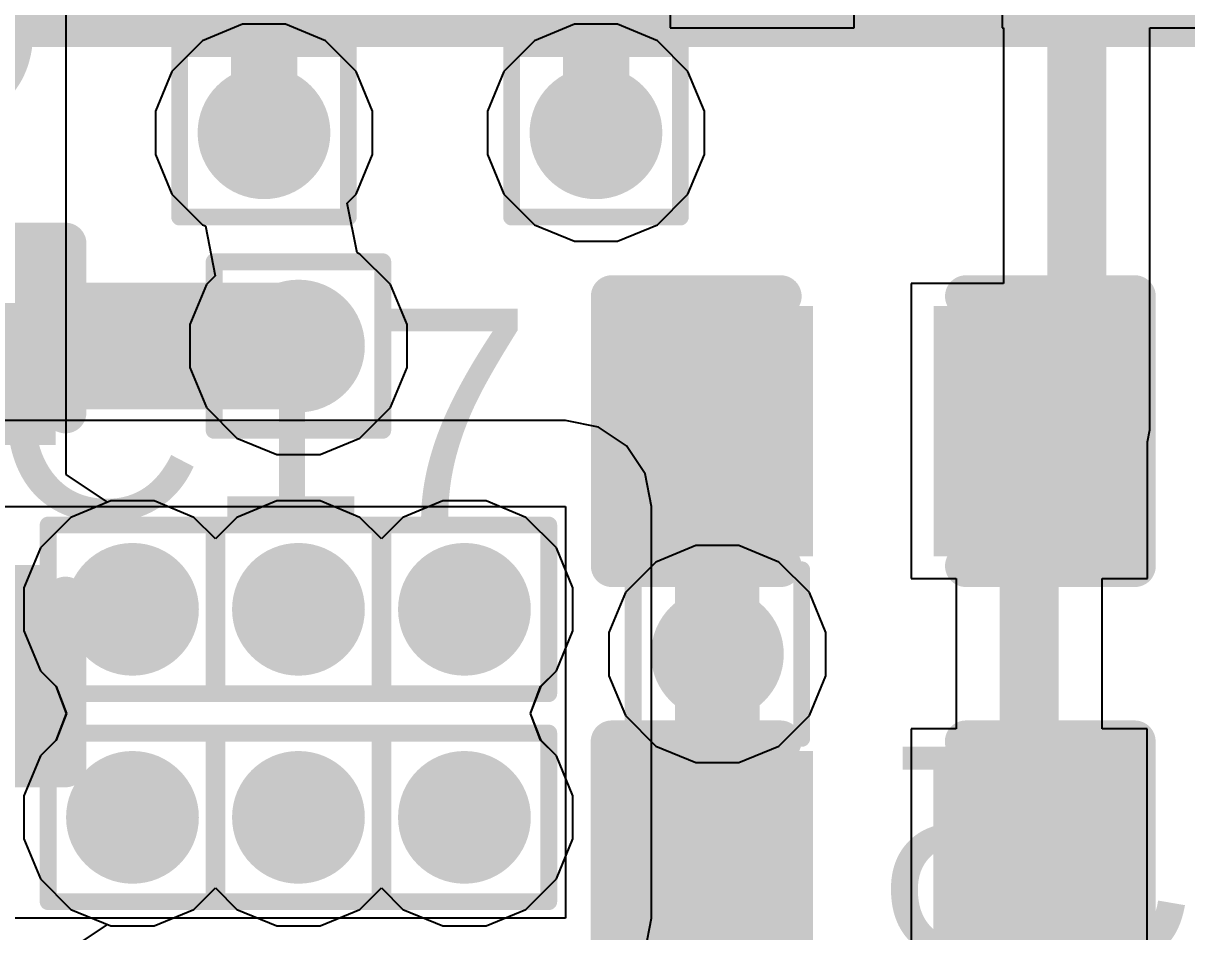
# Model space of a CAD drawing. Header units: inches. Extents: x -12 to 5355, y -7 to 5366.
# Drawn here: x 20.718 to 24.223, y 30.939 to 33.677 of the extents above; entities that cross this region are included whole.
import ezdxf

# ---------------------------------------------------------------- set-up
doc = ezdxf.new("R2010")
doc.units = ezdxf.units.IN
for name, color, linetype in [('BOTTOM LAYER', 5, 'Continuous'), ('Bottom Overlay', 54, 'Continuous'), ('Bottom Paste', 16, 'Continuous'), ('Bottom Solder', 6, 'Continuous'), ('Drill Drawing', 1, 'Continuous'), ('GROUND1', 16, 'Continuous'), ('GROUND2', 156, 'Continuous'), ('POWER', 76, 'Continuous'), ('SIGNAL', 90, 'Continuous'), ('TOP LAYER', 1, 'Continuous'), ('Top Overlay', 2, 'Continuous'), ('Top Paste', 8, 'Continuous'), ('Top Solder', 216, 'Continuous'), ('Via Holes', 16, 'Continuous')]:
    doc.layers.add(name, color=color, linetype=linetype)
doc.styles.add('Arial', font='', dxfattribs={"height": 0.2})
doc.styles.get('Arial').set_extended_font_data('Arial')

# ---------------------------------------------------------------- blocks, each defined once
blk = doc.blocks.new('C___0402_B_37')
at = {"layer": 'BOTTOM LAYER'}
for points in [[(-0.2413, 0.3175), (-0.2413, -0.3175), (-0.6985, -0.3175), (-0.6985, 0.3175)], [(0.6985, 0.3175), (0.6985, -0.3175), (0.2413, -0.3175), (0.2413, 0.3175)]]:
    blk.add_hatch(color=5, dxfattribs=at).paths.add_polyline_path(points)
at = {"layer": 'Bottom Paste'}
for points in [[(-0.2413, 0.3175), (-0.2413, -0.3175), (-0.6985, -0.3175), (-0.6985, 0.3175)], [(0.6985, 0.3175), (0.6985, -0.3175), (0.2413, -0.3175), (0.2413, 0.3175)]]:
    blk.add_hatch(color=16, dxfattribs=at).paths.add_polyline_path(points)
at = {"layer": 'Bottom Solder'}
for points in [[(-0.1813, 0.3775), (-0.1813, -0.3775), (-0.7585, -0.3775), (-0.7585, 0.3775)], [(0.7585, 0.3775), (0.7585, -0.3775), (0.1813, -0.3775), (0.1813, 0.3775)]]:
    blk.add_hatch(color=6, dxfattribs=at).paths.add_polyline_path(points)
at = {"layer": 'Bottom Overlay'}
for points in [[(-0.2794, 0.4064, 0.127, 0.127, 0), (-0.7874, 0.4064, 0.127, 0.127, 0)], [(-0.7874, -0.4064, 0.127, 0.127, 0), (-0.7874, 0.4064, 0.127, 0.127, 0)], [(0.7874, 0.4064, 0.127, 0.127, 0), (0.2794, 0.4064, 0.127, 0.127, 0)], [(0.7874, -0.4064, 0.127, 0.127, 0), (0.7874, 0.4064, 0.127, 0.127, 0)], [(-0.2794, -0.4064, 0.127, 0.127, 0), (-0.7874, -0.4064, 0.127, 0.127, 0)], [(0.7874, -0.4064, 0.127, 0.127, 0), (0.2794, -0.4064, 0.127, 0.127, 0)]]:
    blk.add_lwpolyline(points, format="xyseb", dxfattribs=at)
for points in [[(-0.8191, 0.4064, 0.0635, 0.0635, 1), (-0.7556, 0.4064, 0.0635, 0.0635, 1)], [(-0.8191, 0.4064, 0.0635, 0.0635, 1), (-0.7556, 0.4064, 0.0635, 0.0635, 1)], [(-0.3111, 0.4064, 0.0635, 0.0635, 1), (-0.2477, 0.4064, 0.0635, 0.0635, 1)], [(0.2477, 0.4064, 0.0635, 0.0635, 1), (0.3111, 0.4064, 0.0635, 0.0635, 1)], [(0.7556, 0.4064, 0.0635, 0.0635, 1), (0.8191, 0.4064, 0.0635, 0.0635, 1)], [(0.7556, 0.4064, 0.0635, 0.0635, 1), (0.8191, 0.4064, 0.0635, 0.0635, 1)], [(-0.8192, -0.4064, 0.0635, 0.0635, 1), (-0.7557, -0.4064, 0.0635, 0.0635, 1)], [(-0.8192, -0.4064, 0.0635, 0.0635, 1), (-0.7557, -0.4064, 0.0635, 0.0635, 1)], [(-0.3112, -0.4064, 0.0635, 0.0635, 1), (-0.2477, -0.4064, 0.0635, 0.0635, 1)], [(0.2477, -0.4064, 0.0635, 0.0635, 1), (0.3111, -0.4064, 0.0635, 0.0635, 1)], [(0.7557, -0.4064, 0.0635, 0.0635, 1), (0.8192, -0.4064, 0.0635, 0.0635, 1)], [(0.7557, -0.4064, 0.0635, 0.0635, 1), (0.8192, -0.4064, 0.0635, 0.0635, 1)]]:
    blk.add_lwpolyline(points, format="xyseb", close=True, dxfattribs=at)
blk = doc.blocks.new('C___0402_43')
at = {"layer": 'TOP LAYER'}
for points in [[(-0.6985, -0.3175), (-0.6985, 0.3175), (-0.2413, 0.3175), (-0.2413, -0.3175)], [(0.2413, -0.3175), (0.2413, 0.3175), (0.6985, 0.3175), (0.6985, -0.3175)]]:
    blk.add_hatch(color=1, dxfattribs=at).paths.add_polyline_path(points)
at = {"layer": 'Top Paste'}
for points in [[(-0.6985, -0.3175), (-0.6985, 0.3175), (-0.2413, 0.3175), (-0.2413, -0.3175)], [(0.2413, -0.3175), (0.2413, 0.3175), (0.6985, 0.3175), (0.6985, -0.3175)]]:
    blk.add_hatch(color=8, dxfattribs=at).paths.add_polyline_path(points)
at = {"layer": 'Top Solder'}
for points in [[(-0.7585, -0.3775), (-0.7585, 0.3775), (-0.1813, 0.3775), (-0.1813, -0.3775)], [(0.1813, -0.3775), (0.1813, 0.3775), (0.7585, 0.3775), (0.7585, -0.3775)]]:
    blk.add_hatch(color=216, dxfattribs=at).paths.add_polyline_path(points)
at = {"layer": 'Top Overlay'}
for points in [[(-0.2794, 0.4064, 0.127, 0.127, 0), (-0.7874, 0.4064, 0.127, 0.127, 0)], [(-0.7874, 0.4064, 0.127, 0.127, 0), (-0.7874, -0.4064, 0.127, 0.127, 0)], [(0.7874, 0.4064, 0.127, 0.127, 0), (0.2794, 0.4064, 0.127, 0.127, 0)], [(0.7874, 0.4064, 0.127, 0.127, 0), (0.7874, -0.4064, 0.127, 0.127, 0)], [(-0.2794, -0.4064, 0.127, 0.127, 0), (-0.7874, -0.4064, 0.127, 0.127, 0)], [(0.7874, -0.4064, 0.127, 0.127, 0), (0.2794, -0.4064, 0.127, 0.127, 0)]]:
    blk.add_lwpolyline(points, format="xyseb", dxfattribs=at)
for points in [[(-0.8191, 0.4064, 0.0635, 0.0635, 1), (-0.7556, 0.4064, 0.0635, 0.0635, 1)], [(-0.8191, 0.4064, 0.0635, 0.0635, 1), (-0.7556, 0.4064, 0.0635, 0.0635, 1)], [(-0.3111, 0.4064, 0.0635, 0.0635, 1), (-0.2477, 0.4064, 0.0635, 0.0635, 1)], [(0.2477, 0.4064, 0.0635, 0.0635, 1), (0.3111, 0.4064, 0.0635, 0.0635, 1)], [(0.7556, 0.4064, 0.0635, 0.0635, 1), (0.8191, 0.4064, 0.0635, 0.0635, 1)], [(0.7556, 0.4064, 0.0635, 0.0635, 1), (0.8191, 0.4064, 0.0635, 0.0635, 1)], [(-0.8191, -0.4064, 0.0635, 0.0635, 1), (-0.7556, -0.4064, 0.0635, 0.0635, 1)], [(-0.8191, -0.4064, 0.0635, 0.0635, 1), (-0.7556, -0.4064, 0.0635, 0.0635, 1)], [(-0.3111, -0.4064, 0.0635, 0.0635, 1), (-0.2477, -0.4064, 0.0635, 0.0635, 1)], [(0.2477, -0.4064, 0.0635, 0.0635, 1), (0.3111, -0.4064, 0.0635, 0.0635, 1)], [(0.7556, -0.4064, 0.0635, 0.0635, 1), (0.8191, -0.4064, 0.0635, 0.0635, 1)], [(0.7556, -0.4064, 0.0635, 0.0635, 1), (0.8191, -0.4064, 0.0635, 0.0635, 1)]]:
    blk.add_lwpolyline(points, format="xyseb", close=True, dxfattribs=at)
blk = doc.blocks.new('____0402_44')
at = {"layer": 'TOP LAYER'}
for points in [[(-0.6985, -0.3175), (-0.6985, 0.3175), (-0.2413, 0.3175), (-0.2413, -0.3175)], [(0.2413, -0.3175), (0.2413, 0.3175), (0.6985, 0.3175), (0.6985, -0.3175)]]:
    blk.add_hatch(color=1, dxfattribs=at).paths.add_polyline_path(points)
at = {"layer": 'Top Paste'}
for points in [[(-0.6985, -0.3175), (-0.6985, 0.3175), (-0.2413, 0.3175), (-0.2413, -0.3175)], [(0.2413, -0.3175), (0.2413, 0.3175), (0.6985, 0.3175), (0.6985, -0.3175)]]:
    blk.add_hatch(color=8, dxfattribs=at).paths.add_polyline_path(points)
at = {"layer": 'Top Solder'}
for points in [[(-0.7585, -0.3775), (-0.7585, 0.3775), (-0.1813, 0.3775), (-0.1813, -0.3775)], [(0.1813, -0.3775), (0.1813, 0.3775), (0.7585, 0.3775), (0.7585, -0.3775)]]:
    blk.add_hatch(color=216, dxfattribs=at).paths.add_polyline_path(points)
at = {"layer": 'Top Overlay'}
for points in [[(-0.2794, 0.4064, 0.127, 0.127, 0), (-0.7874, 0.4064, 0.127, 0.127, 0)], [(-0.7874, 0.4064, 0.127, 0.127, 0), (-0.7874, -0.4064, 0.127, 0.127, 0)], [(0.7874, 0.4064, 0.127, 0.127, 0), (0.2794, 0.4064, 0.127, 0.127, 0)], [(0.7874, 0.4064, 0.127, 0.127, 0), (0.7874, -0.4064, 0.127, 0.127, 0)], [(-0.2794, -0.4064, 0.127, 0.127, 0), (-0.7874, -0.4064, 0.127, 0.127, 0)], [(0.7874, -0.4064, 0.127, 0.127, 0), (0.2794, -0.4064, 0.127, 0.127, 0)]]:
    blk.add_lwpolyline(points, format="xyseb", dxfattribs=at)
for points in [[(-0.8191, 0.4064, 0.0635, 0.0635, 1), (-0.7556, 0.4064, 0.0635, 0.0635, 1)], [(-0.8191, 0.4064, 0.0635, 0.0635, 1), (-0.7556, 0.4064, 0.0635, 0.0635, 1)], [(-0.3111, 0.4064, 0.0635, 0.0635, 1), (-0.2477, 0.4064, 0.0635, 0.0635, 1)], [(0.2477, 0.4064, 0.0635, 0.0635, 1), (0.3111, 0.4064, 0.0635, 0.0635, 1)], [(0.7556, 0.4064, 0.0635, 0.0635, 1), (0.8191, 0.4064, 0.0635, 0.0635, 1)], [(0.7556, 0.4064, 0.0635, 0.0635, 1), (0.8191, 0.4064, 0.0635, 0.0635, 1)], [(-0.8191, -0.4064, 0.0635, 0.0635, 1), (-0.7556, -0.4064, 0.0635, 0.0635, 1)], [(-0.8191, -0.4064, 0.0635, 0.0635, 1), (-0.7556, -0.4064, 0.0635, 0.0635, 1)], [(-0.3111, -0.4064, 0.0635, 0.0635, 1), (-0.2477, -0.4064, 0.0635, 0.0635, 1)], [(0.2477, -0.4064, 0.0635, 0.0635, 1), (0.3111, -0.4064, 0.0635, 0.0635, 1)], [(0.7556, -0.4064, 0.0635, 0.0635, 1), (0.8191, -0.4064, 0.0635, 0.0635, 1)], [(0.7556, -0.4064, 0.0635, 0.0635, 1), (0.8191, -0.4064, 0.0635, 0.0635, 1)]]:
    blk.add_lwpolyline(points, format="xyseb", close=True, dxfattribs=at)
blk = doc.blocks.new('LGA50P1600X1050X104_161N_85')
at = {"layer": 'Top Overlay'}
blk.add_lwpolyline([(-8.25, 5.5, 0.15, 0.15, 0), (-8.25, -5.5, 0.15, 0.15, 0)], format="xyseb", dxfattribs=at)

msp = doc.modelspace()

# ---------------------------------------------------------------- hatches: boundary and pattern name
at = {"layer": 'BOTTOM LAYER'}
h = msp.add_hatch(color=5, dxfattribs=at)
edge = h.paths.add_edge_path()
edge.add_arc((21.4434, 33.3466), 0.2, 0, 360)
h = msp.add_hatch(color=5, dxfattribs=at)
edge = h.paths.add_edge_path()
edge.add_arc((22.4434, 33.3466), 0.2, 0, 360)
h = msp.add_hatch(color=5, dxfattribs=at)
edge = h.paths.add_edge_path()
edge.add_arc((21.5472, 32.7039), 0.2, 0, 360)
h = msp.add_hatch(color=5, dxfattribs=at)
edge = h.paths.add_edge_path()
edge.add_arc((21.0472, 31.9104), 0.2, 0, 360)
h = msp.add_hatch(color=5, dxfattribs=at)
edge = h.paths.add_edge_path()
edge.add_arc((21.5472, 31.9104), 0.2, 0, 360)
h = msp.add_hatch(color=5, dxfattribs=at)
edge = h.paths.add_edge_path()
edge.add_arc((22.0472, 31.9104), 0.2, 0, 360)
h = msp.add_hatch(color=5, dxfattribs=at)
edge = h.paths.add_edge_path()
edge.add_arc((22.8092, 31.7754), 0.2, 0, 360)
h = msp.add_hatch(color=5, dxfattribs=at)
edge = h.paths.add_edge_path()
edge.add_arc((21.0472, 31.2834), 0.2, 0, 360)
h = msp.add_hatch(color=5, dxfattribs=at)
edge = h.paths.add_edge_path()
edge.add_arc((21.5472, 31.2834), 0.2, 0, 360)
h = msp.add_hatch(color=5, dxfattribs=at)
edge = h.paths.add_edge_path()
edge.add_arc((22.0472, 31.2834), 0.2, 0, 360)
at = {"layer": 'GROUND1'}
h = msp.add_hatch(color=16, dxfattribs=at)
edge = h.paths.add_edge_path()
edge.add_arc((21.4434, 33.3466), 0.2, 0, 360)
h = msp.add_hatch(color=16, dxfattribs=at)
edge = h.paths.add_edge_path()
edge.add_arc((22.4434, 33.3466), 0.2, 0, 360)
h = msp.add_hatch(color=16, dxfattribs=at)
edge = h.paths.add_edge_path()
edge.add_arc((21.5472, 32.7039), 0.2, 0, 360)
h = msp.add_hatch(color=16, dxfattribs=at)
edge = h.paths.add_edge_path()
edge.add_arc((21.0472, 31.9104), 0.2, 0, 360)
h = msp.add_hatch(color=16, dxfattribs=at)
edge = h.paths.add_edge_path()
edge.add_arc((21.5472, 31.9104), 0.2, 0, 360)
h = msp.add_hatch(color=16, dxfattribs=at)
edge = h.paths.add_edge_path()
edge.add_arc((22.0472, 31.9104), 0.2, 0, 360)
h = msp.add_hatch(color=16, dxfattribs=at)
edge = h.paths.add_edge_path()
edge.add_arc((22.8092, 31.7754), 0.2, 0, 360)
h = msp.add_hatch(color=16, dxfattribs=at)
edge = h.paths.add_edge_path()
edge.add_arc((21.0472, 31.2834), 0.2, 0, 360)
h = msp.add_hatch(color=16, dxfattribs=at)
edge = h.paths.add_edge_path()
edge.add_arc((21.5472, 31.2834), 0.2, 0, 360)
h = msp.add_hatch(color=16, dxfattribs=at)
edge = h.paths.add_edge_path()
edge.add_arc((22.0472, 31.2834), 0.2, 0, 360)
at = {"layer": 'GROUND2'}
h = msp.add_hatch(color=156, dxfattribs=at)
edge = h.paths.add_edge_path()
edge.add_arc((21.4434, 33.3466), 0.2, 0, 360)
h = msp.add_hatch(color=156, dxfattribs=at)
edge = h.paths.add_edge_path()
edge.add_arc((22.4434, 33.3466), 0.2, 0, 360)
h = msp.add_hatch(color=156, dxfattribs=at)
edge = h.paths.add_edge_path()
edge.add_arc((21.5472, 32.7039), 0.2, 0, 360)
h = msp.add_hatch(color=156, dxfattribs=at)
edge = h.paths.add_edge_path()
edge.add_arc((21.0472, 31.9104), 0.2, 0, 360)
h = msp.add_hatch(color=156, dxfattribs=at)
edge = h.paths.add_edge_path()
edge.add_arc((21.5472, 31.9104), 0.2, 0, 360)
h = msp.add_hatch(color=156, dxfattribs=at)
edge = h.paths.add_edge_path()
edge.add_arc((22.0472, 31.9104), 0.2, 0, 360)
h = msp.add_hatch(color=156, dxfattribs=at)
edge = h.paths.add_edge_path()
edge.add_arc((22.8092, 31.7754), 0.2, 0, 360)
h = msp.add_hatch(color=156, dxfattribs=at)
edge = h.paths.add_edge_path()
edge.add_arc((21.0472, 31.2834), 0.2, 0, 360)
h = msp.add_hatch(color=156, dxfattribs=at)
edge = h.paths.add_edge_path()
edge.add_arc((21.5472, 31.2834), 0.2, 0, 360)
h = msp.add_hatch(color=156, dxfattribs=at)
edge = h.paths.add_edge_path()
edge.add_arc((22.0472, 31.2834), 0.2, 0, 360)
at = {"layer": 'POWER'}
h = msp.add_hatch(color=76, dxfattribs=at)
edge = h.paths.add_edge_path()
edge.add_arc((21.4434, 33.3466), 0.2, 0, 360)
h = msp.add_hatch(color=76, dxfattribs=at)
edge = h.paths.add_edge_path()
edge.add_arc((22.4434, 33.3466), 0.2, 0, 360)
h = msp.add_hatch(color=76, dxfattribs=at)
edge = h.paths.add_edge_path()
edge.add_arc((21.5472, 32.7039), 0.2, 0, 360)
h = msp.add_hatch(color=76, dxfattribs=at)
edge = h.paths.add_edge_path()
edge.add_arc((21.0472, 31.9104), 0.2, 0, 360)
h = msp.add_hatch(color=76, dxfattribs=at)
edge = h.paths.add_edge_path()
edge.add_arc((21.5472, 31.9104), 0.2, 0, 360)
h = msp.add_hatch(color=76, dxfattribs=at)
edge = h.paths.add_edge_path()
edge.add_arc((22.0472, 31.9104), 0.2, 0, 360)
h = msp.add_hatch(color=76, dxfattribs=at)
edge = h.paths.add_edge_path()
edge.add_arc((22.8092, 31.7754), 0.2, 0, 360)
h = msp.add_hatch(color=76, dxfattribs=at)
edge = h.paths.add_edge_path()
edge.add_arc((21.0472, 31.2834), 0.2, 0, 360)
h = msp.add_hatch(color=76, dxfattribs=at)
edge = h.paths.add_edge_path()
edge.add_arc((21.5472, 31.2834), 0.2, 0, 360)
h = msp.add_hatch(color=76, dxfattribs=at)
edge = h.paths.add_edge_path()
edge.add_arc((22.0472, 31.2834), 0.2, 0, 360)
at = {"layer": 'SIGNAL'}
h = msp.add_hatch(color=90, dxfattribs=at)
edge = h.paths.add_edge_path()
edge.add_arc((21.4434, 33.3466), 0.2, 0, 360)
h = msp.add_hatch(color=90, dxfattribs=at)
edge = h.paths.add_edge_path()
edge.add_arc((22.4434, 33.3466), 0.2, 0, 360)
h = msp.add_hatch(color=90, dxfattribs=at)
edge = h.paths.add_edge_path()
edge.add_arc((21.5472, 32.7039), 0.2, 0, 360)
h = msp.add_hatch(color=90, dxfattribs=at)
edge = h.paths.add_edge_path()
edge.add_arc((21.0472, 31.9104), 0.2, 0, 360)
h = msp.add_hatch(color=90, dxfattribs=at)
edge = h.paths.add_edge_path()
edge.add_arc((21.5472, 31.9104), 0.2, 0, 360)
h = msp.add_hatch(color=90, dxfattribs=at)
edge = h.paths.add_edge_path()
edge.add_arc((22.0472, 31.9104), 0.2, 0, 360)
h = msp.add_hatch(color=90, dxfattribs=at)
edge = h.paths.add_edge_path()
edge.add_arc((22.8092, 31.7754), 0.2, 0, 360)
h = msp.add_hatch(color=90, dxfattribs=at)
edge = h.paths.add_edge_path()
edge.add_arc((21.0472, 31.2834), 0.2, 0, 360)
h = msp.add_hatch(color=90, dxfattribs=at)
edge = h.paths.add_edge_path()
edge.add_arc((21.5472, 31.2834), 0.2, 0, 360)
h = msp.add_hatch(color=90, dxfattribs=at)
edge = h.paths.add_edge_path()
edge.add_arc((22.0472, 31.2834), 0.2, 0, 360)
at = {"layer": 'TOP LAYER'}
h = msp.add_hatch(color=1, dxfattribs=at)
edge = h.paths.add_edge_path()
edge.add_arc((21.4434, 33.3466), 0.2, 0, 360)
h = msp.add_hatch(color=1, dxfattribs=at)
edge = h.paths.add_edge_path()
edge.add_arc((22.4434, 33.3466), 0.2, 0, 360)
h = msp.add_hatch(color=1, dxfattribs=at)
edge = h.paths.add_edge_path()
edge.add_arc((21.5472, 32.7039), 0.2, 0, 360)
h = msp.add_hatch(color=1, dxfattribs=at)
edge = h.paths.add_edge_path()
edge.add_arc((21.0472, 31.9104), 0.2, 0, 360)
h = msp.add_hatch(color=1, dxfattribs=at)
edge = h.paths.add_edge_path()
edge.add_arc((21.5472, 31.9104), 0.2, 0, 360)
h = msp.add_hatch(color=1, dxfattribs=at)
edge = h.paths.add_edge_path()
edge.add_arc((22.0472, 31.9104), 0.2, 0, 360)
h = msp.add_hatch(color=1, dxfattribs=at)
edge = h.paths.add_edge_path()
edge.add_arc((22.8092, 31.7754), 0.2, 0, 360)
h = msp.add_hatch(color=1, dxfattribs=at)
edge = h.paths.add_edge_path()
edge.add_arc((21.0472, 31.2834), 0.2, 0, 360)
h = msp.add_hatch(color=1, dxfattribs=at)
edge = h.paths.add_edge_path()
edge.add_arc((21.5472, 31.2834), 0.2, 0, 360)
h = msp.add_hatch(color=1, dxfattribs=at)
edge = h.paths.add_edge_path()
edge.add_arc((22.0472, 31.2834), 0.2, 0, 360)
at = {"layer": 'Via Holes'}
h = msp.add_hatch(color=7, dxfattribs=at)
edge = h.paths.add_edge_path()
edge.add_arc((21.4434, 33.3466), 0.1, 0, 360)
h = msp.add_hatch(color=7, dxfattribs=at)
edge = h.paths.add_edge_path()
edge.add_arc((22.4434, 33.3466), 0.1, 0, 360)
h = msp.add_hatch(color=7, dxfattribs=at)
edge = h.paths.add_edge_path()
edge.add_arc((21.5472, 32.7039), 0.1, 0, 360)
h = msp.add_hatch(color=7, dxfattribs=at)
edge = h.paths.add_edge_path()
edge.add_arc((21.0472, 31.9104), 0.1, 0, 360)
h = msp.add_hatch(color=7, dxfattribs=at)
edge = h.paths.add_edge_path()
edge.add_arc((21.5472, 31.9104), 0.1, 0, 360)
h = msp.add_hatch(color=7, dxfattribs=at)
edge = h.paths.add_edge_path()
edge.add_arc((22.0472, 31.9104), 0.1, 0, 360)
h = msp.add_hatch(color=7, dxfattribs=at)
edge = h.paths.add_edge_path()
edge.add_arc((22.8092, 31.7754), 0.1, 0, 360)
h = msp.add_hatch(color=7, dxfattribs=at)
edge = h.paths.add_edge_path()
edge.add_arc((21.0472, 31.2834), 0.1, 0, 360)
h = msp.add_hatch(color=7, dxfattribs=at)
edge = h.paths.add_edge_path()
edge.add_arc((21.5472, 31.2834), 0.1, 0, 360)
h = msp.add_hatch(color=7, dxfattribs=at)
edge = h.paths.add_edge_path()
edge.add_arc((22.0472, 31.2834), 0.1, 0, 360)

# ---------------------------------------------------------------- linework, layer by layer
at = {"layer": 'BOTTOM LAYER'}
for p, q in [((22.352, 32.479), (15.324, 32.479)), ((22.4511, 32.4593), (22.352, 32.479)), ((22.5351, 32.4031), (22.4511, 32.4593)), ((22.5913, 32.3191), (22.5351, 32.4031)), ((22.611, 32.22), (22.5913, 32.3191)), ((15.324, 32.22), (22.352, 32.22)), ((22.352, 32.22), (22.352, 30.98)), ((22.611, 30.98), (22.611, 32.22)), ((22.352, 30.98), (15.324, 30.98)), ((22.5913, 30.8809), (22.611, 30.98))]:
    msp.add_line(p, q, dxfattribs=at)
for points in [[(17.3666, 32.7039, 0.381, 0.381, 0), (21.5472, 32.7039, 0.381, 0.381, 0)], [(22.8092, 30.7513, 0.254, 0.254, 0), (22.8092, 31.7754, 0.254, 0.254, 0)]]:
    msp.add_lwpolyline(points, format="xyseb", dxfattribs=at)
for points in [[(21.452, 32.7039, 0.1905, 0.1905, 1), (21.6425, 32.7039, 0.1905, 0.1905, 1)], [(22.7457, 31.7754, 0.127, 0.127, 1), (22.8727, 31.7754, 0.127, 0.127, 1)]]:
    msp.add_lwpolyline(points, format="xyseb", close=True, dxfattribs=at)
at = {"layer": 'Drill Drawing'}
for points in [[(21.1894, 33.6006, 0.0508, 0.0508, 0), (21.6974, 33.6006, 0.0508, 0.0508, 0)], [(21.1894, 33.0926, 0.0508, 0.0508, 0), (21.1894, 33.6006, 0.0508, 0.0508, 0)], [(21.6974, 33.0926, 0.0508, 0.0508, 0), (21.6974, 33.6006, 0.0508, 0.0508, 0)], [(22.1894, 33.6006, 0.0508, 0.0508, 0), (22.6974, 33.6006, 0.0508, 0.0508, 0)], [(22.1894, 33.0926, 0.0508, 0.0508, 0), (22.1894, 33.6006, 0.0508, 0.0508, 0)], [(22.6974, 33.0926, 0.0508, 0.0508, 0), (22.6974, 33.6006, 0.0508, 0.0508, 0)], [(21.1894, 33.0926, 0.0508, 0.0508, 0), (21.6974, 33.0926, 0.0508, 0.0508, 0)], [(22.1894, 33.0926, 0.0508, 0.0508, 0), (22.6974, 33.0926, 0.0508, 0.0508, 0)], [(21.2932, 32.9579, 0.0508, 0.0508, 0), (21.8012, 32.9579, 0.0508, 0.0508, 0)], [(21.2932, 32.4499, 0.0508, 0.0508, 0), (21.2932, 32.9579, 0.0508, 0.0508, 0)], [(21.8012, 32.4499, 0.0508, 0.0508, 0), (21.8012, 32.9579, 0.0508, 0.0508, 0)], [(21.2932, 32.4499, 0.0508, 0.0508, 0), (21.8012, 32.4499, 0.0508, 0.0508, 0)], [(20.7932, 32.1644, 0.0508, 0.0508, 0), (21.3012, 32.1644, 0.0508, 0.0508, 0)], [(20.7932, 31.6564, 0.0508, 0.0508, 0), (20.7932, 32.1644, 0.0508, 0.0508, 0)], [(21.2932, 32.1644, 0.0508, 0.0508, 0), (21.8012, 32.1644, 0.0508, 0.0508, 0)], [(21.2932, 31.6564, 0.0508, 0.0508, 0), (21.2932, 32.1644, 0.0508, 0.0508, 0)], [(21.3012, 31.6564, 0.0508, 0.0508, 0), (21.3012, 32.1644, 0.0508, 0.0508, 0)], [(21.7932, 32.1644, 0.0508, 0.0508, 0), (22.3012, 32.1644, 0.0508, 0.0508, 0)], [(21.7932, 31.6564, 0.0508, 0.0508, 0), (21.7932, 32.1644, 0.0508, 0.0508, 0)], [(21.8012, 31.6564, 0.0508, 0.0508, 0), (21.8012, 32.1644, 0.0508, 0.0508, 0)], [(22.3012, 31.6564, 0.0508, 0.0508, 0), (22.3012, 32.1644, 0.0508, 0.0508, 0)], [(22.5552, 32.0294, 0.0508, 0.0508, 0), (23.0632, 32.0294, 0.0508, 0.0508, 0)], [(22.5552, 31.5214, 0.0508, 0.0508, 0), (22.5552, 32.0294, 0.0508, 0.0508, 0)], [(23.0632, 31.5214, 0.0508, 0.0508, 0), (23.0632, 32.0294, 0.0508, 0.0508, 0)], [(20.7932, 31.6564, 0.0508, 0.0508, 0), (21.3012, 31.6564, 0.0508, 0.0508, 0)], [(21.2932, 31.6564, 0.0508, 0.0508, 0), (21.8012, 31.6564, 0.0508, 0.0508, 0)], [(21.7932, 31.6564, 0.0508, 0.0508, 0), (22.3012, 31.6564, 0.0508, 0.0508, 0)], [(20.7932, 31.5374, 0.0508, 0.0508, 0), (21.3012, 31.5374, 0.0508, 0.0508, 0)], [(20.7932, 31.0294, 0.0508, 0.0508, 0), (20.7932, 31.5374, 0.0508, 0.0508, 0)], [(21.2932, 31.5374, 0.0508, 0.0508, 0), (21.8012, 31.5374, 0.0508, 0.0508, 0)], [(21.2932, 31.0294, 0.0508, 0.0508, 0), (21.2932, 31.5374, 0.0508, 0.0508, 0)], [(21.3012, 31.0294, 0.0508, 0.0508, 0), (21.3012, 31.5374, 0.0508, 0.0508, 0)], [(21.7932, 31.5374, 0.0508, 0.0508, 0), (22.3012, 31.5374, 0.0508, 0.0508, 0)], [(21.7932, 31.0294, 0.0508, 0.0508, 0), (21.7932, 31.5374, 0.0508, 0.0508, 0)], [(21.8012, 31.0294, 0.0508, 0.0508, 0), (21.8012, 31.5374, 0.0508, 0.0508, 0)], [(22.3012, 31.0294, 0.0508, 0.0508, 0), (22.3012, 31.5374, 0.0508, 0.0508, 0)], [(22.5552, 31.5214, 0.0508, 0.0508, 0), (23.0632, 31.5214, 0.0508, 0.0508, 0)], [(20.7932, 31.0294, 0.0508, 0.0508, 0), (21.3012, 31.0294, 0.0508, 0.0508, 0)], [(21.2932, 31.0294, 0.0508, 0.0508, 0), (21.8012, 31.0294, 0.0508, 0.0508, 0)], [(21.7932, 31.0294, 0.0508, 0.0508, 0), (22.3012, 31.0294, 0.0508, 0.0508, 0)]]:
    msp.add_lwpolyline(points, format="xyseb", dxfattribs=at)
for points in [[(21.1767, 33.6006, 0.0254, 0.0254, 1), (21.2021, 33.6006, 0.0254, 0.0254, 1)], [(21.1767, 33.6006, 0.0254, 0.0254, 1), (21.2021, 33.6006, 0.0254, 0.0254, 1)], [(21.6847, 33.6006, 0.0254, 0.0254, 1), (21.7101, 33.6006, 0.0254, 0.0254, 1)], [(21.6847, 33.6006, 0.0254, 0.0254, 1), (21.7101, 33.6006, 0.0254, 0.0254, 1)], [(22.1767, 33.6006, 0.0254, 0.0254, 1), (22.2021, 33.6006, 0.0254, 0.0254, 1)], [(22.1767, 33.6006, 0.0254, 0.0254, 1), (22.2021, 33.6006, 0.0254, 0.0254, 1)], [(22.6847, 33.6006, 0.0254, 0.0254, 1), (22.7101, 33.6006, 0.0254, 0.0254, 1)], [(22.6847, 33.6006, 0.0254, 0.0254, 1), (22.7101, 33.6006, 0.0254, 0.0254, 1)], [(21.1767, 33.0926, 0.0254, 0.0254, 1), (21.2021, 33.0926, 0.0254, 0.0254, 1)], [(21.1767, 33.0926, 0.0254, 0.0254, 1), (21.2021, 33.0926, 0.0254, 0.0254, 1)], [(21.6847, 33.0926, 0.0254, 0.0254, 1), (21.7101, 33.0926, 0.0254, 0.0254, 1)], [(21.6847, 33.0926, 0.0254, 0.0254, 1), (21.7101, 33.0926, 0.0254, 0.0254, 1)], [(22.1767, 33.0926, 0.0254, 0.0254, 1), (22.2021, 33.0926, 0.0254, 0.0254, 1)], [(22.1767, 33.0926, 0.0254, 0.0254, 1), (22.2021, 33.0926, 0.0254, 0.0254, 1)], [(22.6847, 33.0926, 0.0254, 0.0254, 1), (22.7101, 33.0926, 0.0254, 0.0254, 1)], [(22.6847, 33.0926, 0.0254, 0.0254, 1), (22.7101, 33.0926, 0.0254, 0.0254, 1)], [(21.2805, 32.9579, 0.0254, 0.0254, 1), (21.3059, 32.9579, 0.0254, 0.0254, 1)], [(21.2805, 32.9579, 0.0254, 0.0254, 1), (21.3059, 32.9579, 0.0254, 0.0254, 1)], [(21.7885, 32.9579, 0.0254, 0.0254, 1), (21.8139, 32.9579, 0.0254, 0.0254, 1)], [(21.7885, 32.9579, 0.0254, 0.0254, 1), (21.8139, 32.9579, 0.0254, 0.0254, 1)], [(21.2805, 32.4499, 0.0254, 0.0254, 1), (21.3059, 32.4499, 0.0254, 0.0254, 1)], [(21.2805, 32.4499, 0.0254, 0.0254, 1), (21.3059, 32.4499, 0.0254, 0.0254, 1)], [(21.7885, 32.4499, 0.0254, 0.0254, 1), (21.8139, 32.4499, 0.0254, 0.0254, 1)], [(21.7885, 32.4499, 0.0254, 0.0254, 1), (21.8139, 32.4499, 0.0254, 0.0254, 1)], [(20.7805, 32.1644, 0.0254, 0.0254, 1), (20.8059, 32.1644, 0.0254, 0.0254, 1)], [(20.7805, 32.1644, 0.0254, 0.0254, 1), (20.8059, 32.1644, 0.0254, 0.0254, 1)], [(21.2805, 32.1644, 0.0254, 0.0254, 1), (21.3059, 32.1644, 0.0254, 0.0254, 1)], [(21.2805, 32.1644, 0.0254, 0.0254, 1), (21.3059, 32.1644, 0.0254, 0.0254, 1)], [(21.2885, 32.1644, 0.0254, 0.0254, 1), (21.3139, 32.1644, 0.0254, 0.0254, 1)], [(21.2885, 32.1644, 0.0254, 0.0254, 1), (21.3139, 32.1644, 0.0254, 0.0254, 1)], [(21.7805, 32.1644, 0.0254, 0.0254, 1), (21.8059, 32.1644, 0.0254, 0.0254, 1)], [(21.7805, 32.1644, 0.0254, 0.0254, 1), (21.8059, 32.1644, 0.0254, 0.0254, 1)], [(21.7885, 32.1644, 0.0254, 0.0254, 1), (21.8139, 32.1644, 0.0254, 0.0254, 1)], [(21.7885, 32.1644, 0.0254, 0.0254, 1), (21.8139, 32.1644, 0.0254, 0.0254, 1)], [(22.2885, 32.1644, 0.0254, 0.0254, 1), (22.3139, 32.1644, 0.0254, 0.0254, 1)], [(22.2885, 32.1644, 0.0254, 0.0254, 1), (22.3139, 32.1644, 0.0254, 0.0254, 1)], [(22.5425, 32.0294, 0.0254, 0.0254, 1), (22.5679, 32.0294, 0.0254, 0.0254, 1)], [(22.5425, 32.0294, 0.0254, 0.0254, 1), (22.5679, 32.0294, 0.0254, 0.0254, 1)], [(23.0505, 32.0294, 0.0254, 0.0254, 1), (23.0759, 32.0294, 0.0254, 0.0254, 1)], [(23.0505, 32.0294, 0.0254, 0.0254, 1), (23.0759, 32.0294, 0.0254, 0.0254, 1)], [(20.7805, 31.6564, 0.0254, 0.0254, 1), (20.8059, 31.6564, 0.0254, 0.0254, 1)], [(20.7805, 31.6564, 0.0254, 0.0254, 1), (20.8059, 31.6564, 0.0254, 0.0254, 1)], [(21.2805, 31.6564, 0.0254, 0.0254, 1), (21.3059, 31.6564, 0.0254, 0.0254, 1)], [(21.2805, 31.6564, 0.0254, 0.0254, 1), (21.3059, 31.6564, 0.0254, 0.0254, 1)], [(21.2885, 31.6564, 0.0254, 0.0254, 1), (21.3139, 31.6564, 0.0254, 0.0254, 1)], [(21.2885, 31.6564, 0.0254, 0.0254, 1), (21.3139, 31.6564, 0.0254, 0.0254, 1)], [(21.7805, 31.6564, 0.0254, 0.0254, 1), (21.8059, 31.6564, 0.0254, 0.0254, 1)], [(21.7805, 31.6564, 0.0254, 0.0254, 1), (21.8059, 31.6564, 0.0254, 0.0254, 1)], [(21.7885, 31.6564, 0.0254, 0.0254, 1), (21.8139, 31.6564, 0.0254, 0.0254, 1)], [(21.7885, 31.6564, 0.0254, 0.0254, 1), (21.8139, 31.6564, 0.0254, 0.0254, 1)], [(22.2885, 31.6564, 0.0254, 0.0254, 1), (22.3139, 31.6564, 0.0254, 0.0254, 1)], [(22.2885, 31.6564, 0.0254, 0.0254, 1), (22.3139, 31.6564, 0.0254, 0.0254, 1)], [(20.7805, 31.5374, 0.0254, 0.0254, 1), (20.8059, 31.5374, 0.0254, 0.0254, 1)], [(20.7805, 31.5374, 0.0254, 0.0254, 1), (20.8059, 31.5374, 0.0254, 0.0254, 1)], [(21.2805, 31.5374, 0.0254, 0.0254, 1), (21.3059, 31.5374, 0.0254, 0.0254, 1)], [(21.2805, 31.5374, 0.0254, 0.0254, 1), (21.3059, 31.5374, 0.0254, 0.0254, 1)], [(21.2885, 31.5374, 0.0254, 0.0254, 1), (21.3139, 31.5374, 0.0254, 0.0254, 1)], [(21.2885, 31.5374, 0.0254, 0.0254, 1), (21.3139, 31.5374, 0.0254, 0.0254, 1)], [(21.7805, 31.5374, 0.0254, 0.0254, 1), (21.8059, 31.5374, 0.0254, 0.0254, 1)], [(21.7805, 31.5374, 0.0254, 0.0254, 1), (21.8059, 31.5374, 0.0254, 0.0254, 1)], [(21.7885, 31.5374, 0.0254, 0.0254, 1), (21.8139, 31.5374, 0.0254, 0.0254, 1)], [(21.7885, 31.5374, 0.0254, 0.0254, 1), (21.8139, 31.5374, 0.0254, 0.0254, 1)], [(22.2885, 31.5374, 0.0254, 0.0254, 1), (22.3139, 31.5374, 0.0254, 0.0254, 1)], [(22.2885, 31.5374, 0.0254, 0.0254, 1), (22.3139, 31.5374, 0.0254, 0.0254, 1)], [(22.5425, 31.5214, 0.0254, 0.0254, 1), (22.5679, 31.5214, 0.0254, 0.0254, 1)], [(22.5425, 31.5214, 0.0254, 0.0254, 1), (22.5679, 31.5214, 0.0254, 0.0254, 1)], [(23.0505, 31.5214, 0.0254, 0.0254, 1), (23.0759, 31.5214, 0.0254, 0.0254, 1)], [(23.0505, 31.5214, 0.0254, 0.0254, 1), (23.0759, 31.5214, 0.0254, 0.0254, 1)], [(20.7805, 31.0294, 0.0254, 0.0254, 1), (20.8059, 31.0294, 0.0254, 0.0254, 1)], [(20.7805, 31.0294, 0.0254, 0.0254, 1), (20.8059, 31.0294, 0.0254, 0.0254, 1)], [(21.2805, 31.0294, 0.0254, 0.0254, 1), (21.3059, 31.0294, 0.0254, 0.0254, 1)], [(21.2805, 31.0294, 0.0254, 0.0254, 1), (21.3059, 31.0294, 0.0254, 0.0254, 1)], [(21.2885, 31.0294, 0.0254, 0.0254, 1), (21.3139, 31.0294, 0.0254, 0.0254, 1)], [(21.2885, 31.0294, 0.0254, 0.0254, 1), (21.3139, 31.0294, 0.0254, 0.0254, 1)], [(21.7805, 31.0294, 0.0254, 0.0254, 1), (21.8059, 31.0294, 0.0254, 0.0254, 1)], [(21.7805, 31.0294, 0.0254, 0.0254, 1), (21.8059, 31.0294, 0.0254, 0.0254, 1)], [(21.7885, 31.0294, 0.0254, 0.0254, 1), (21.8139, 31.0294, 0.0254, 0.0254, 1)], [(21.7885, 31.0294, 0.0254, 0.0254, 1), (21.8139, 31.0294, 0.0254, 0.0254, 1)], [(22.2885, 31.0294, 0.0254, 0.0254, 1), (22.3139, 31.0294, 0.0254, 0.0254, 1)], [(22.2885, 31.0294, 0.0254, 0.0254, 1), (22.3139, 31.0294, 0.0254, 0.0254, 1)]]:
    msp.add_lwpolyline(points, format="xyseb", close=True, dxfattribs=at)
at = {"layer": 'GROUND1'}
for p, q in [((20.9822, 32.2374), (20.862, 32.1876)), ((21.1122, 32.2374), (20.9822, 32.2374)), ((21.2324, 32.1876), (21.1122, 32.2374)), ((21.4822, 32.2374), (21.362, 32.1876)), ((21.6122, 32.2374), (21.4822, 32.2374)), ((21.7324, 32.1876), (21.6122, 32.2374)), ((21.9822, 32.2374), (21.862, 32.1876)), ((22.1122, 32.2374), (21.9822, 32.2374)), ((22.2324, 32.1876), (22.1122, 32.2374)), ((20.862, 32.1876), (20.77, 32.0956)), ((21.2972, 32.1228), (21.2324, 32.1876)), ((21.362, 32.1876), (21.2972, 32.1228)), ((21.7972, 32.1228), (21.7324, 32.1876)), ((21.862, 32.1876), (21.7972, 32.1228)), ((22.3244, 32.0956), (22.2324, 32.1876)), ((20.77, 32.0956), (20.7202, 31.9754)), ((22.3742, 31.9754), (22.3244, 32.0956)), ((20.7202, 31.9754), (20.7202, 31.8454)), ((22.3742, 31.8454), (22.3742, 31.9754)), ((20.7202, 31.8454), (20.77, 31.7252)), ((22.3244, 31.7252), (22.3742, 31.8454)), ((20.77, 31.7252), (20.8161, 31.6791)), ((22.2783, 31.6791), (22.3244, 31.7252)), ((20.8161, 31.6791), (20.8479, 31.5969)), ((22.2465, 31.5969), (22.2783, 31.6791)), ((20.8479, 31.5969), (20.8161, 31.5147)), ((22.2783, 31.5147), (22.2465, 31.5969)), ((20.8161, 31.5147), (20.77, 31.4686)), ((22.3244, 31.4686), (22.2783, 31.5147)), ((20.77, 31.4686), (20.7202, 31.3484)), ((22.3742, 31.3484), (22.3244, 31.4686)), ((20.7202, 31.3484), (20.7202, 31.2184)), ((22.3742, 31.2184), (22.3742, 31.3484)), ((20.7202, 31.2184), (20.77, 31.0982)), ((22.3244, 31.0982), (22.3742, 31.2184)), ((20.77, 31.0982), (20.862, 31.0062)), ((22.2324, 31.0062), (22.3244, 31.0982)), ((21.2324, 31.0062), (21.2972, 31.071)), ((21.2972, 31.071), (21.362, 31.0062)), ((21.7324, 31.0062), (21.7972, 31.071)), ((21.7972, 31.071), (21.862, 31.0062)), ((20.862, 31.0062), (20.9822, 30.9564)), ((21.1122, 30.9564), (21.2324, 31.0062)), ((21.362, 31.0062), (21.4822, 30.9564)), ((21.6122, 30.9564), (21.7324, 31.0062)), ((21.862, 31.0062), (21.9822, 30.9564)), ((22.1122, 30.9564), (22.2324, 31.0062)), ((20.9822, 30.9564), (21.1122, 30.9564)), ((21.4822, 30.9564), (21.6122, 30.9564)), ((21.9822, 30.9564), (22.1122, 30.9564))]:
    msp.add_line(p, q, dxfattribs=at)
at = {"layer": 'GROUND2'}
for p, q in [((20.9822, 32.2374), (20.862, 32.1876)), ((21.1122, 32.2374), (20.9822, 32.2374)), ((21.2324, 32.1876), (21.1122, 32.2374)), ((21.4822, 32.2374), (21.362, 32.1876)), ((21.6122, 32.2374), (21.4822, 32.2374)), ((21.7324, 32.1876), (21.6122, 32.2374)), ((21.9822, 32.2374), (21.862, 32.1876)), ((22.1122, 32.2374), (21.9822, 32.2374)), ((22.2324, 32.1876), (22.1122, 32.2374)), ((20.862, 32.1876), (20.77, 32.0956)), ((21.2972, 32.1228), (21.2324, 32.1876)), ((21.362, 32.1876), (21.2972, 32.1228)), ((21.7972, 32.1228), (21.7324, 32.1876)), ((21.862, 32.1876), (21.7972, 32.1228)), ((22.3244, 32.0956), (22.2324, 32.1876)), ((20.77, 32.0956), (20.7202, 31.9754)), ((22.3742, 31.9754), (22.3244, 32.0956)), ((20.7202, 31.9754), (20.7202, 31.8454)), ((22.3742, 31.8454), (22.3742, 31.9754)), ((20.7202, 31.8454), (20.77, 31.7252)), ((22.3244, 31.7252), (22.3742, 31.8454)), ((20.77, 31.7252), (20.8176, 31.6775)), ((22.2768, 31.6775), (22.3244, 31.7252)), ((20.8176, 31.6775), (20.8482, 31.5969)), ((22.2462, 31.5969), (22.2768, 31.6775)), ((20.8482, 31.5969), (20.8176, 31.5163)), ((22.2768, 31.5163), (22.2462, 31.5969)), ((20.8176, 31.5163), (20.77, 31.4686)), ((22.3244, 31.4686), (22.2768, 31.5163)), ((20.77, 31.4686), (20.7202, 31.3484)), ((22.3742, 31.3484), (22.3244, 31.4686)), ((20.7202, 31.3484), (20.7202, 31.2184)), ((22.3742, 31.2184), (22.3742, 31.3484)), ((20.7202, 31.2184), (20.77, 31.0982)), ((22.3244, 31.0982), (22.3742, 31.2184)), ((20.77, 31.0982), (20.862, 31.0062)), ((22.2324, 31.0062), (22.3244, 31.0982)), ((21.2324, 31.0062), (21.2972, 31.071)), ((21.2972, 31.071), (21.362, 31.0062)), ((21.7324, 31.0062), (21.7972, 31.071)), ((21.7972, 31.071), (21.862, 31.0062)), ((20.862, 31.0062), (20.9822, 30.9564)), ((21.1122, 30.9564), (21.2324, 31.0062)), ((21.362, 31.0062), (21.4822, 30.9564)), ((21.6122, 30.9564), (21.7324, 31.0062)), ((21.862, 31.0062), (21.9822, 30.9564)), ((22.1122, 30.9564), (22.2324, 31.0062)), ((20.9822, 30.9564), (21.1122, 30.9564)), ((21.4822, 30.9564), (21.6122, 30.9564)), ((21.9822, 30.9564), (22.1122, 30.9564))]:
    msp.add_line(p, q, dxfattribs=at)
at = {"layer": 'POWER'}
for p, q in [((21.3783, 33.6736), (21.2581, 33.6238)), ((21.5084, 33.6736), (21.3783, 33.6736)), ((21.6286, 33.6238), (21.5084, 33.6736)), ((22.3783, 33.6736), (22.2581, 33.6238)), ((22.5084, 33.6736), (22.3783, 33.6736)), ((22.6286, 33.6238), (22.5084, 33.6736)), ((21.2581, 33.6238), (21.1662, 33.5318)), ((21.7206, 33.5318), (21.6286, 33.6238)), ((22.2581, 33.6238), (22.1662, 33.5318)), ((22.7206, 33.5318), (22.6286, 33.6238)), ((21.1662, 33.5318), (21.1164, 33.4117)), ((21.7704, 33.4117), (21.7206, 33.5318)), ((22.1662, 33.5318), (22.1164, 33.4117)), ((22.7704, 33.4117), (22.7206, 33.5318)), ((21.1164, 33.4117), (21.1164, 33.2816)), ((21.7704, 33.2816), (21.7704, 33.4117)), ((22.1164, 33.4117), (22.1164, 33.2816)), ((22.7704, 33.2816), (22.7704, 33.4117)), ((21.1164, 33.2816), (21.1662, 33.1614)), ((21.7206, 33.1614), (21.7704, 33.2816)), ((22.1164, 33.2816), (22.1662, 33.1614)), ((22.7206, 33.1614), (22.7704, 33.2816)), ((21.1662, 33.1614), (21.2581, 33.0694)), ((21.6938, 33.1346), (21.7206, 33.1614)), ((22.1662, 33.1614), (22.2581, 33.0694)), ((22.6286, 33.0694), (22.7206, 33.1614)), ((21.7236, 32.9848), (21.6938, 33.1346)), ((21.2581, 33.0694), (21.267, 33.0657)), ((21.267, 33.0657), (21.2968, 32.9159)), ((22.2581, 33.0694), (22.3783, 33.0196)), ((22.5084, 33.0196), (22.6286, 33.0694)), ((22.3783, 33.0196), (22.5084, 33.0196)), ((21.7324, 32.9811), (21.7236, 32.9848)), ((21.8244, 32.8891), (21.7324, 32.9811)), ((21.2968, 32.9159), (21.27, 32.8891)), ((21.27, 32.8891), (21.2202, 32.7689)), ((21.8742, 32.7689), (21.8244, 32.8891)), ((21.2202, 32.7689), (21.2202, 32.6389)), ((21.8742, 32.6389), (21.8742, 32.7689)), ((21.2202, 32.6389), (21.27, 32.5187)), ((21.8244, 32.5187), (21.8742, 32.6389)), ((21.27, 32.5187), (21.362, 32.4267)), ((21.7324, 32.4267), (21.8244, 32.5187)), ((21.362, 32.4267), (21.4822, 32.3769)), ((21.6122, 32.3769), (21.7324, 32.4267)), ((21.4822, 32.3769), (21.6122, 32.3769)), ((22.7442, 32.1024), (22.624, 32.0526)), ((22.8742, 32.1024), (22.7442, 32.1024)), ((22.9944, 32.0526), (22.8742, 32.1024)), ((22.624, 32.0526), (22.532, 31.9606)), ((23.0864, 31.9606), (22.9944, 32.0526)), ((22.532, 31.9606), (22.4822, 31.8404)), ((23.1362, 31.8404), (23.0864, 31.9606)), ((22.4822, 31.8404), (22.4822, 31.7104)), ((23.1362, 31.7104), (23.1362, 31.8404)), ((22.4822, 31.7104), (22.532, 31.5902)), ((23.0864, 31.5902), (23.1362, 31.7104)), ((22.532, 31.5902), (22.624, 31.4982)), ((22.9944, 31.4982), (23.0864, 31.5902)), ((22.624, 31.4982), (22.7442, 31.4484)), ((22.8742, 31.4484), (22.9944, 31.4982)), ((22.7442, 31.4484), (22.8742, 31.4484))]:
    msp.add_line(p, q, dxfattribs=at)
at = {"layer": 'SIGNAL'}
for p, q in [((20.8471, 32.3167), (20.8471, 41.9164)), ((20.9721, 32.2332), (20.8471, 32.3167)), ((20.9822, 32.2374), (20.9721, 32.2332)), ((21.1122, 32.2374), (20.9822, 32.2374)), ((21.2324, 32.1876), (21.1122, 32.2374)), ((21.4822, 32.2374), (21.362, 32.1876)), ((21.6122, 32.2374), (21.4822, 32.2374)), ((21.7324, 32.1876), (21.6122, 32.2374)), ((21.9822, 32.2374), (21.862, 32.1876)), ((22.1122, 32.2374), (21.9822, 32.2374)), ((22.2324, 32.1876), (22.1122, 32.2374)), ((21.2972, 32.1228), (21.2324, 32.1876)), ((21.362, 32.1876), (21.2972, 32.1228)), ((21.7972, 32.1228), (21.7324, 32.1876)), ((21.862, 32.1876), (21.7972, 32.1228)), ((22.3244, 32.0956), (22.2324, 32.1876)), ((22.3742, 31.9754), (22.3244, 32.0956)), ((22.3742, 31.8454), (22.3742, 31.9754)), ((22.3244, 31.7252), (22.3742, 31.8454)), ((22.2768, 31.6775), (22.3244, 31.7252)), ((22.2462, 31.5969), (22.2768, 31.6775)), ((22.2768, 31.5163), (22.2462, 31.5969)), ((22.3244, 31.4686), (22.2768, 31.5163)), ((22.3742, 31.3484), (22.3244, 31.4686)), ((22.3742, 31.2184), (22.3742, 31.3484)), ((22.3244, 31.0982), (22.3742, 31.2184)), ((22.2324, 31.0062), (22.3244, 31.0982)), ((21.2324, 31.0062), (21.2972, 31.071)), ((21.2972, 31.071), (21.362, 31.0062)), ((21.7324, 31.0062), (21.7972, 31.071)), ((21.7972, 31.071), (21.862, 31.0062)), ((21.1122, 30.9564), (21.2324, 31.0062)), ((21.362, 31.0062), (21.4822, 30.9564)), ((21.6122, 30.9564), (21.7324, 31.0062)), ((21.862, 31.0062), (21.9822, 30.9564)), ((22.1122, 30.9564), (22.2324, 31.0062)), ((20.8471, 30.8771), (20.9721, 30.9606)), ((20.9721, 30.9606), (20.9822, 30.9564)), ((20.9822, 30.9564), (21.1122, 30.9564)), ((21.4822, 30.9564), (21.6122, 30.9564)), ((21.9822, 30.9564), (22.1122, 30.9564))]:
    msp.add_line(p, q, dxfattribs=at)
at = {"layer": 'TOP LAYER'}
for p, q in [((22.6672, 33.7798), (22.6672, 33.6628)), ((23.2212, 33.6628), (23.2212, 33.7798)), ((23.6672, 33.7798), (23.6672, 33.6628)), ((22.6672, 33.6628), (23.2212, 33.6628)), ((23.6672, 33.6628), (23.6713, 33.6628)), ((23.6713, 33.6628), (23.6713, 32.8919)), ((24.1116, 32.4518), (24.1116, 33.6628)), ((24.1116, 33.6628), (24.2576, 33.6628)), ((23.6713, 32.8919), (23.3932, 32.8919)), ((23.3932, 32.8919), (23.3932, 32.0029)), ((24.1044, 32.4155), (24.1116, 32.4518)), ((24.1044, 32.0029), (24.1044, 32.4155)), ((20.9822, 32.2374), (20.862, 32.1876)), ((21.1122, 32.2374), (20.9822, 32.2374)), ((21.2324, 32.1876), (21.1122, 32.2374)), ((21.4822, 32.2374), (21.362, 32.1876)), ((21.6122, 32.2374), (21.4822, 32.2374)), ((21.7324, 32.1876), (21.6122, 32.2374)), ((21.9822, 32.2374), (21.862, 32.1876)), ((22.1122, 32.2374), (21.9822, 32.2374)), ((22.2324, 32.1876), (22.1122, 32.2374)), ((20.862, 32.1876), (20.77, 32.0956)), ((21.2972, 32.1228), (21.2324, 32.1876)), ((21.362, 32.1876), (21.2972, 32.1228)), ((21.7972, 32.1228), (21.7324, 32.1876)), ((21.862, 32.1876), (21.7972, 32.1228)), ((22.3244, 32.0956), (22.2324, 32.1876)), ((20.77, 32.0956), (20.7202, 31.9754)), ((22.3742, 31.9754), (22.3244, 32.0956)), ((23.3932, 32.0029), (23.5282, 32.0029)), ((23.5282, 32.0029), (23.5282, 31.5501)), ((23.9685, 31.5501), (23.9685, 32.0029)), ((23.9685, 32.0029), (24.1044, 32.0029)), ((20.7202, 31.9754), (20.7202, 31.8454)), ((22.3742, 31.8454), (22.3742, 31.9754)), ((20.7202, 31.8454), (20.77, 31.7252)), ((22.3244, 31.7252), (22.3742, 31.8454)), ((20.77, 31.7252), (20.8161, 31.6791)), ((22.2783, 31.6791), (22.3244, 31.7252)), ((20.8161, 31.6791), (20.8479, 31.5969)), ((22.2465, 31.5969), (22.2783, 31.6791)), ((20.8479, 31.5969), (20.8161, 31.5147)), ((22.2783, 31.5147), (22.2465, 31.5969)), ((23.5282, 31.5501), (23.3928, 31.5501)), ((23.3928, 31.5501), (23.3928, 30.6611)), ((24.104, 31.5501), (23.9685, 31.5501)), ((24.104, 30.6611), (24.104, 31.5501)), ((20.8161, 31.5147), (20.77, 31.4686)), ((22.3244, 31.4686), (22.2783, 31.5147)), ((20.77, 31.4686), (20.7202, 31.3484)), ((22.3742, 31.3484), (22.3244, 31.4686)), ((20.7202, 31.3484), (20.7202, 31.2184)), ((22.3742, 31.2184), (22.3742, 31.3484)), ((20.7202, 31.2184), (20.77, 31.0982)), ((22.3244, 31.0982), (22.3742, 31.2184)), ((20.77, 31.0982), (20.862, 31.0062)), ((22.2324, 31.0062), (22.3244, 31.0982)), ((21.2324, 31.0062), (21.2972, 31.071)), ((21.2972, 31.071), (21.362, 31.0062)), ((21.7324, 31.0062), (21.7972, 31.071)), ((21.7972, 31.071), (21.862, 31.0062)), ((20.862, 31.0062), (20.9822, 30.9564)), ((21.1122, 30.9564), (21.2324, 31.0062)), ((21.362, 31.0062), (21.4822, 30.9564)), ((21.6122, 30.9564), (21.7324, 31.0062)), ((21.862, 31.0062), (21.9822, 30.9564)), ((22.1122, 30.9564), (22.2324, 31.0062)), ((20.9822, 30.9564), (21.1122, 30.9564)), ((21.4822, 30.9564), (21.6122, 30.9564)), ((21.9822, 30.9564), (22.1122, 30.9564))]:
    msp.add_line(p, q, dxfattribs=at)
for points in [[(21.4438, 33.347, 0.2, 0.2, 0), (21.4438, 34.0594, 0.2, 0.2, 0)], [(22.4438, 33.347, 0.2, 0.2, 0), (22.4438, 34.0594, 0.2, 0.2, 0)], [(23.8915, 32.4518, 0.1778, 0.1778, 0), (23.8915, 34.0071, 0.1778, 0.1778, 0)], [(21.4434, 33.3466, 0.2, 0.2, 0), (21.4438, 33.347, 0.2, 0.2, 0)], [(22.4434, 33.3466, 0.2, 0.2, 0), (22.4438, 33.347, 0.2, 0.2, 0)], [(22.809, 31.0896, 0.254, 0.254, 0), (22.809, 32.4474, 0.254, 0.254, 0)], [(23.7484, 31.1056, 0.1778, 0.1778, 0), (23.7484, 32.4474, 0.1778, 0.1778, 0)], [(23.7484, 32.4474, 0.1778, 0.1778, 0), (23.7488, 32.4474, 0.1778, 0.1778, 0)], [(23.7236, 31.0808, 0.127, 0.127, -0.414214), (23.7484, 31.1056, 0.127, 0.127, 0)], [(23.7236, 30.3276, 0.127, 0.127, 0), (23.7236, 31.0808, 0.127, 0.127, 0)]]:
    msp.add_lwpolyline(points, format="xyseb", dxfattribs=at)
for points in [[(21.3934, 33.3466, 0.1, 0.1, 1), (21.4934, 33.3466, 0.1, 0.1, 1)], [(21.3938, 33.347, 0.1, 0.1, 1), (21.4938, 33.347, 0.1, 0.1, 1)], [(21.3938, 33.347, 0.1, 0.1, 1), (21.4938, 33.347, 0.1, 0.1, 1)], [(22.3934, 33.3466, 0.1, 0.1, 1), (22.4934, 33.3466, 0.1, 0.1, 1)], [(22.3938, 33.347, 0.1, 0.1, 1), (22.4938, 33.347, 0.1, 0.1, 1)], [(22.3938, 33.347, 0.1, 0.1, 1), (22.4938, 33.347, 0.1, 0.1, 1)], [(22.7455, 32.4474, 0.127, 0.127, 1), (22.8725, 32.4474, 0.127, 0.127, 1)], [(23.7039, 32.4474, 0.0889, 0.0889, 1), (23.7928, 32.4474, 0.0889, 0.0889, 1)], [(23.7039, 32.4474, 0.0889, 0.0889, 1), (23.7928, 32.4474, 0.0889, 0.0889, 1)], [(23.7043, 32.4474, 0.0889, 0.0889, 1), (23.7932, 32.4474, 0.0889, 0.0889, 1)], [(23.847, 32.4518, 0.0889, 0.0889, 1), (23.9359, 32.4518, 0.0889, 0.0889, 1)], [(22.7455, 31.0896, 0.127, 0.127, 1), (22.8725, 31.0896, 0.127, 0.127, 1)], [(23.7039, 31.1056, 0.0889, 0.0889, 1), (23.7928, 31.1056, 0.0889, 0.0889, 1)], [(23.7166, 31.1056, 0.0635, 0.0635, 1), (23.7801, 31.1056, 0.0635, 0.0635, 1)], [(23.6918, 31.0808, 0.0635, 0.0635, 1), (23.7553, 31.0808, 0.0635, 0.0635, 1)], [(23.6918, 31.0808, 0.0635, 0.0635, 1), (23.7553, 31.0808, 0.0635, 0.0635, 1)]]:
    msp.add_lwpolyline(points, format="xyseb", close=True, dxfattribs=at)

# ---------------------------------------------------------------- block references
for name, p, rotation in [('LGA50P1600X1050X104_161N_85', (23.4442, 41.9298), 90), ('C___0402_B_37', (20.4388, 32.2248), 270), ('____0402_44', (23.2789, 32.4474), 180), ('C___0402_43', (23.2785, 31.1056), 180)]:
    msp.add_blockref(name, p, dxfattribs=dict(rotation=rotation))

# ---------------------------------------------------------------- texts
at = {"layer": 'Bottom Overlay', "style": 'Arial', "text_generation_flag": 2}
msp.add_text('C47', height=0.635, rotation=270, dxfattribs=at).set_placement((20.1042, 33.3166))
msp.add_text('J5', height=0.635, dxfattribs=at).set_placement((24.2316, 30.861))
at = {"layer": 'Top Overlay', "style": 'Arial'}
msp.add_text('C17', height=0.635, dxfattribs=at).set_placement((20.6248, 32.1818))

doc.saveas('drawing.dxf')
